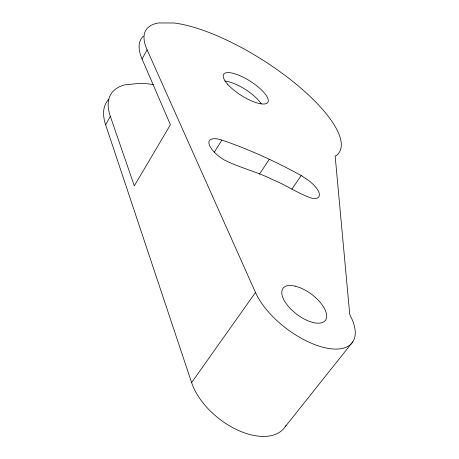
<?xml version="1.0" encoding="UTF-8"?>
<svg xmlns="http://www.w3.org/2000/svg" width="459" height="459" viewBox="0 0 459 459"><rect width="100%" height="100%" fill="white"/><g stroke="black" fill="none" stroke-linecap="round" stroke-linejoin="round"><path stroke-width="0.69" d="M285.911 425.596A57.645 33.306 38.4 0 1 237.917 430.221A57.645 33.306 38.4 0 1 191.61 382.599L105.639 124.819L110.332 116.339A110.367 43.789 31.9 0 1 124.458 84.909L140.402 83.286A110.367 43.789 31.9 0 1 153.335 84.634M110.332 116.339L134.315 185.861L170.415 124.75L142.055 59.004L147.109 49.865A114.354 37.036 32.3 0 1 158.625 22.95L174.168 22.99A114.354 37.036 32.3 0 1 295.252 83.412A114.354 37.036 32.3 0 1 336.217 155.59L335.145 155.957L349.769 314.708A61.047 28.642 37.2 0 1 324.513 347.641A61.047 28.642 37.2 0 1 255.485 292.475L147.109 49.865M214.278 152.233L221.886 140.081L226.339 141.613A310.364 152.181 37.6 0 1 268.039 158.682L273.983 161.493A310.364 152.181 37.6 0 1 301.23 175.556L309.997 181.494L313.704 184.914A20.879 7.809 34.6 0 1 319.418 194.375L319.051 196.555A20.879 7.809 34.6 0 1 311.259 198.047C298 193.486 286.341 185.224 273.334 179.957C257.516 171.873 239.954 167.908 224.158 159.933A21.716 8.405 32.5 0 1 211.943 149.485L209.792 146.071A21.716 8.405 32.5 0 1 211.002 139.272L213.796 138.635L217.509 138.916L221.886 140.081M259.473 174.127L269.29 159.279M291.901 189.148L301.23 175.556M191.61 382.599L255.485 292.475M285.2 426.738L352.851 341.783M105.639 124.819A109.856 44.609 31.9 0 1 108.915 99.19M224.921 81.019A26.048 8.641 32.3 0 1 261.274 103.889M142.055 59.004A113.809 37.999 32.3 0 1 143.397 36.146M295.464 286.146L290.501 285.441A26.576 12.45 37.2 0 0 290.731 308.982A26.576 12.45 37.2 0 0 325.115 320.738A26.576 12.45 37.2 0 0 306.692 290.972L300.978 288.034L295.464 286.146M227.624 84.238A26.169 8.423 32.4 0 0 266.444 103.482A26.169 8.423 32.4 0 0 243.178 77.198A26.169 8.423 32.4 0 0 227.624 84.238"/></g></svg>
